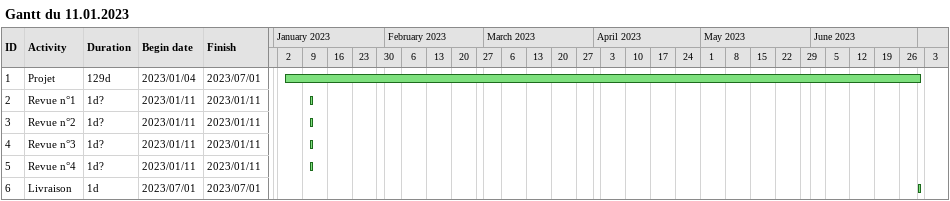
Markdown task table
Gantt du 11.01.2023

| ID | Task | Duration | Start | Finish |
|---|---|---|---|---|
| 1 | Projet | 129d | 2023-01-04 | 2023-07-01 |
| 2 | Revue n°1 | 1d? | 2023-01-11 | 2023-01-11 |
| 3 | Revue n°2 | 1d? | 2023-01-11 | 2023-01-11 |
| 4 | Revue n°3 | 1d? | 2023-01-11 | 2023-01-11 |
| 5 | Revue n°4 | 1d? | 2023-01-11 | 2023-01-11 |
| 6 | Livraison | 1d | 2023-07-01 | 2023-07-01 |
